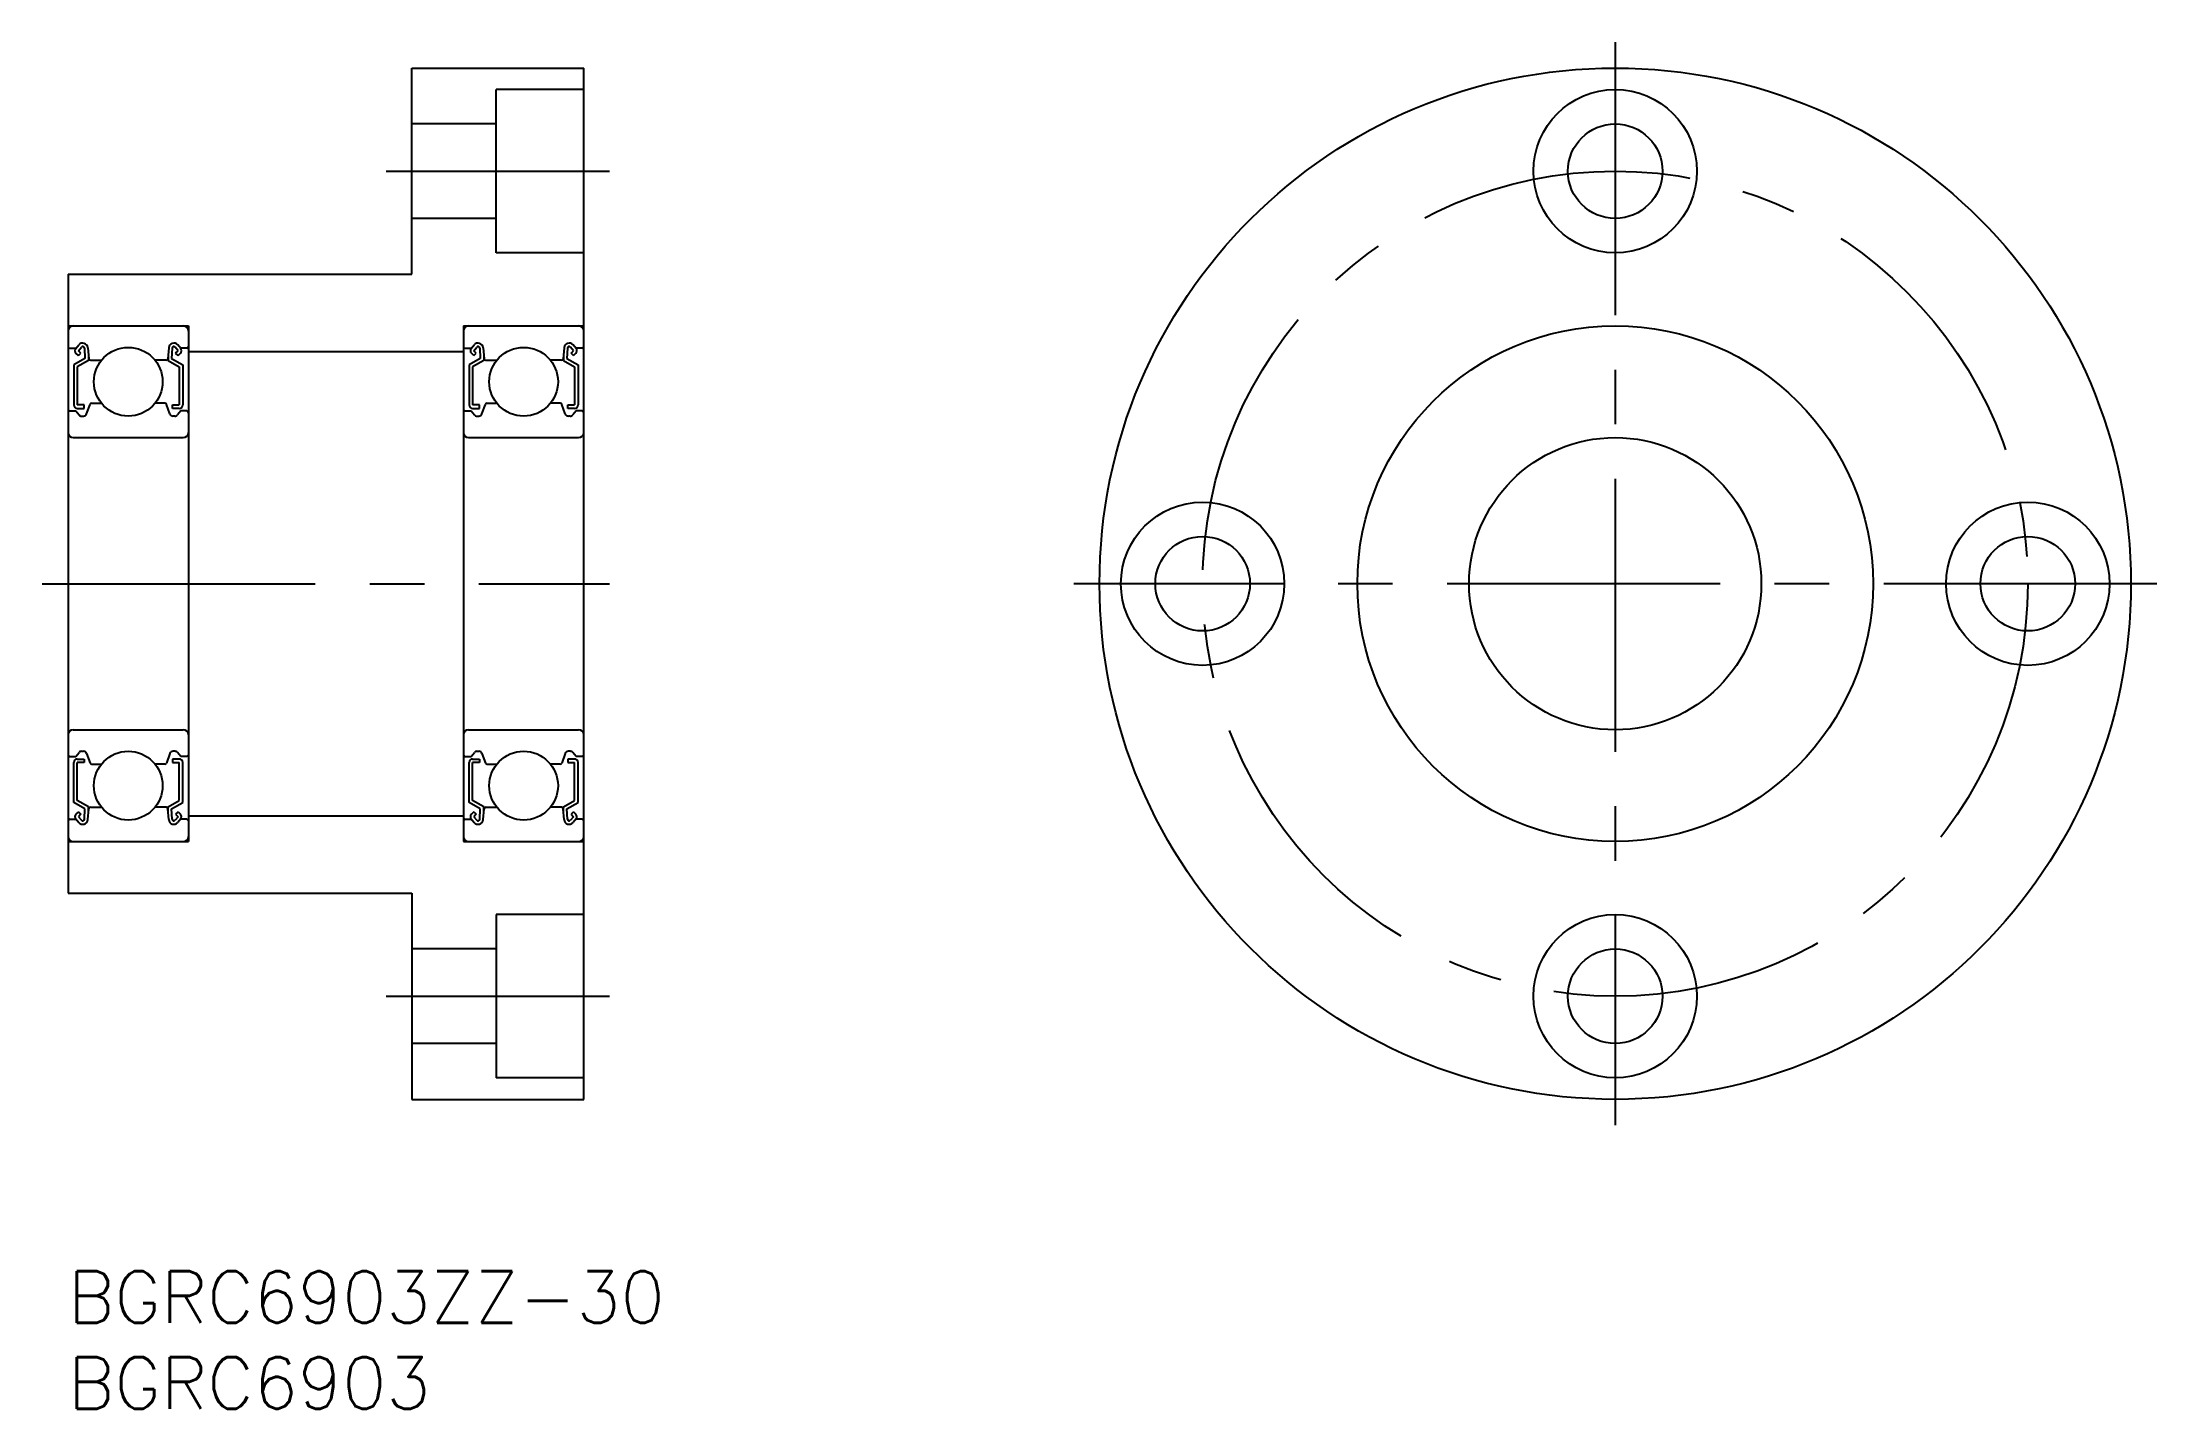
# Model space of a CAD drawing. Extents: x -1 to 121, y -8 to 71.
import ezdxf

# ---------------------------------------------------------------- set-up
doc = ezdxf.new("R2010")
doc.units = 0
doc.header["$LTSCALE"] = 0.5
doc.linetypes.add('CENTER', pattern=[50.8, 31.75, -6.35, 6.35, -6.35])
for name, color, linetype in [('MSM_CENTER', 1, 'CENTER'), ('MSM_CONTINUOUS', 7, 'CONTINUOUS'), ('MSM_PART_NUMBER', 7, 'CONTINUOUS')]:
    doc.layers.add(name, color=color, linetype=linetype)
doc.styles.get("Standard").update_dxf_attribs({"font": 'txt.shx', "height": 3, "bigfont": 'bigfont.shx'})

# ---------------------------------------------------------------- blocks, each defined once
blk = doc.blocks.new('*U2')
at = {"layer": 'MSM_PART_NUMBER'}
blk.add_text('BGRC6903ZZ-30', height=3, dxfattribs=at).set_placement((0, -3))
blk = doc.blocks.new('*U3')
at = {"layer": 'MSM_PART_NUMBER'}
blk.add_text('BGRC6903', height=3, dxfattribs=at).set_placement((0, -8))

msp = doc.modelspace()

# ---------------------------------------------------------------- linework, layer by layer
at = {"layer": 'MSM_CENTER'}
for p, q in [((90, 71.5), (90, 8.5)), ((18.5, 64), (31.5, 64)), ((-1.5, 40), (31.5, 40)), ((121.5, 40), (58.5, 40)), ((18.5, 16), (31.5, 16))]:
    msp.add_line(p, q, dxfattribs=at)
msp.add_circle((90, 40), 24, dxfattribs=at)
at = {"layer": 'MSM_CONTINUOUS'}
for p, q in [((20, 58), (20, 70)), ((20, 70), (30, 70)), ((30, 10), (30, 70)), ((30, 68.75), (24.9, 68.75)), ((24.9, 59.25), (24.9, 68.75)), ((24.9, 66.75), (20, 66.75)), ((24.9, 61.25), (20, 61.25)), ((30, 59.25), (24.9, 59.25)), ((0, 58), (20, 58)), ((0, 58), (0, 22)), ((0, 55), (7, 55)), ((7, 55), (7, 25)), ((23, 55), (23, 25)), ((23, 55), (30, 55)), ((0.1, 53.69998), (0.46001, 53.69998)), ((0.981, 53.100944), (0.331, 52.724954)), ((0.448403, 53.686079), (0.619166, 53.890586)), ((0.602, 53.27497), (0.4605, 53.41647)), ((1.181, 52.984934), (0.531, 52.609934)), ((0.602, 53.27497), (0.743, 53.41698)), ((0.602008, 53.557972), (0.772064, 53.760287)), ((0.743, 53.41698), (0.602008, 53.557972)), ((0.948467, 53.701354), (0.981, 53.100944)), ((1.148331, 53.72411), (1.202962, 53.091378)), ((1.181, 53.34598), (1.181, 52.984934)), ((1.30259, 52.99998), (1.938726, 52.99997)), ((5.69741, 52.99998), (5.061273, 52.99997)), ((5.851668, 53.72411), (5.797038, 53.091378)), ((5.819, 53.34598), (5.819, 52.984934)), ((5.819, 52.984934), (6.469, 52.609934)), ((6.051532, 53.701354), (6.019, 53.100944)), ((6.019, 53.100944), (6.669, 52.724954)), ((6.397991, 53.557972), (6.227936, 53.760287)), ((6.257, 53.41698), (6.397991, 53.557972)), ((6.398, 53.27497), (6.257, 53.41698)), ((6.551597, 53.686079), (6.380834, 53.890586)), ((6.398, 53.27497), (6.5395, 53.41647)), ((6.9, 53.69998), (6.53999, 53.69998)), ((7, 53.5), (23, 53.5)), ((23.1, 53.69998), (23.46001, 53.69998)), ((23.981, 53.100944), (23.331, 52.724954)), ((23.448403, 53.686079), (23.619166, 53.890586)), ((23.602, 53.27497), (23.4605, 53.41647)), ((24.181, 52.984934), (23.531, 52.609934)), ((23.602, 53.27497), (23.743, 53.41698)), ((23.602008, 53.557972), (23.772064, 53.760287)), ((23.743, 53.41698), (23.602008, 53.557972)), ((23.948467, 53.701354), (23.981, 53.100944)), ((24.148331, 53.72411), (24.202962, 53.091378)), ((24.181, 53.34598), (24.181, 52.984934)), ((24.30259, 52.99998), (24.938726, 52.99997)), ((28.69741, 52.99998), (28.061273, 52.99997)), ((28.851668, 53.72411), (28.797038, 53.091378)), ((28.819, 53.34598), (28.819, 52.984934)), ((28.819, 52.984934), (29.469, 52.609934)), ((29.051532, 53.701354), (29.019, 53.100944)), ((29.019, 53.100944), (29.669, 52.724954)), ((29.397991, 53.557972), (29.227936, 53.760287)), ((29.257, 53.41698), (29.397991, 53.557972)), ((29.398, 53.27497), (29.257, 53.41698)), ((29.551597, 53.686079), (29.380834, 53.890586)), ((29.398, 53.27497), (29.5395, 53.41647)), ((29.9, 53.69998), (29.53999, 53.69998)), ((0.331, 52.724954), (0.331, 50.39998)), ((0.531, 52.609934), (0.531, 50.39998)), ((6.469, 52.609934), (6.469, 50.39998)), ((6.669, 52.724954), (6.669, 50.39998)), ((23.331, 52.724954), (23.331, 50.39998)), ((23.531, 52.609934), (23.531, 50.39998)), ((29.469, 52.609934), (29.469, 50.39998)), ((29.669, 52.724954), (29.669, 50.39998)), ((1.078847, 49.881567), (1.28009, 50.434216)), ((1.374054, 50.5), (1.93875, 50.5)), ((5.625945, 50.5), (5.061249, 50.5)), ((5.921153, 49.881567), (5.719909, 50.434216)), ((24.078847, 49.881567), (24.28009, 50.434216)), ((24.374054, 50.5), (24.93875, 50.5)), ((28.625945, 50.5), (28.061249, 50.5)), ((28.921153, 49.881567), (28.719909, 50.434216)), ((0.1, 50.04999), (0.449983, 50.04999)), ((0.449983, 50.04999), (0.641553, 49.821503)), ((0.931, 50.39998), (0.531, 50.39998)), ((0.531, 50.19998), (0.931, 50.19998)), ((0.794812, 49.75), (0.890919, 49.75)), ((0.931, 50.19998), (0.931, 50.39998)), ((6.069, 50.19998), (6.069, 50.39998)), ((6.069, 50.39998), (6.469, 50.39998)), ((6.469, 50.19998), (6.069, 50.19998)), ((6.205187, 49.75), (6.109081, 49.75)), ((6.550016, 50.04999), (6.358447, 49.821503)), ((6.9, 50.04999), (6.550016, 50.04999)), ((23.1, 50.04999), (23.449983, 50.04999)), ((23.449983, 50.04999), (23.641553, 49.821503)), ((23.931, 50.39998), (23.531, 50.39998)), ((23.531, 50.19998), (23.931, 50.19998)), ((23.794812, 49.75), (23.890919, 49.75)), ((23.931, 50.19998), (23.931, 50.39998)), ((29.069, 50.19998), (29.069, 50.39998)), ((29.069, 50.39998), (29.469, 50.39998)), ((29.469, 50.19998), (29.069, 50.19998)), ((29.205187, 49.75), (29.109081, 49.75)), ((29.550016, 50.04999), (29.358447, 49.821503)), ((29.9, 50.04999), (29.550016, 50.04999)), ((0.3, 48.5), (6.7, 48.5)), ((23.3, 48.5), (29.7, 48.5)), ((0.3, 31.5), (6.7, 31.5)), ((23.3, 31.5), (29.7, 31.5)), ((0.1, 29.95001), (0.449983, 29.95001)), ((0.331, 27.275046), (0.331, 29.60002)), ((0.449983, 29.95001), (0.641553, 30.178497)), ((0.531, 29.80002), (0.931, 29.80002)), ((0.531, 27.390066), (0.531, 29.60002)), ((0.931, 29.60002), (0.531, 29.60002)), ((0.794812, 30.25), (0.890919, 30.25)), ((0.931, 29.80002), (0.931, 29.60002)), ((1.078847, 30.118433), (1.28009, 29.565783)), ((5.921153, 30.118433), (5.719909, 29.565783)), ((6.069, 29.80002), (6.069, 29.60002)), ((6.469, 29.80002), (6.069, 29.80002)), ((6.069, 29.60002), (6.469, 29.60002)), ((6.205187, 30.25), (6.109081, 30.25)), ((6.550016, 29.95001), (6.358447, 30.178497)), ((6.469, 27.390066), (6.469, 29.60002)), ((6.9, 29.95001), (6.550016, 29.95001)), ((6.669, 27.275046), (6.669, 29.60002)), ((23.1, 29.95001), (23.449983, 29.95001)), ((23.331, 27.275046), (23.331, 29.60002)), ((23.449983, 29.95001), (23.641553, 30.178497)), ((23.531, 29.80002), (23.931, 29.80002)), ((23.931, 29.60002), (23.531, 29.60002)), ((23.531, 27.390066), (23.531, 29.60002)), ((23.794812, 30.25), (23.890919, 30.25)), ((23.931, 29.80002), (23.931, 29.60002)), ((24.078847, 30.118433), (24.28009, 29.565783)), ((28.921153, 30.118433), (28.719909, 29.565783)), ((29.069, 29.80002), (29.069, 29.60002)), ((29.469, 29.80002), (29.069, 29.80002)), ((29.069, 29.60002), (29.469, 29.60002)), ((29.205187, 30.25), (29.109081, 30.25)), ((29.550016, 29.95001), (29.358447, 30.178497)), ((29.469, 27.390066), (29.469, 29.60002)), ((29.9, 29.95001), (29.550016, 29.95001)), ((29.669, 27.275046), (29.669, 29.60002)), ((1.374054, 29.5), (1.93875, 29.5)), ((5.625945, 29.5), (5.061249, 29.5)), ((24.374054, 29.5), (24.93875, 29.5)), ((28.625945, 29.5), (28.061249, 29.5)), ((0.981, 26.899056), (0.331, 27.275046)), ((1.181, 27.015066), (0.531, 27.390066)), ((5.819, 27.015066), (6.469, 27.390066)), ((6.019, 26.899056), (6.669, 27.275046)), ((23.981, 26.899056), (23.331, 27.275046)), ((24.181, 27.015066), (23.531, 27.390066)), ((28.819, 27.015066), (29.469, 27.390066)), ((29.019, 26.899056), (29.669, 27.275046)), ((0.1, 26.30002), (0.46001, 26.30002)), ((0.448403, 26.31392), (0.619166, 26.109414)), ((0.602, 26.72503), (0.4605, 26.58353)), ((0.602, 26.72503), (0.743, 26.58302)), ((0.743, 26.58302), (0.602008, 26.442028)), ((0.602008, 26.442028), (0.772064, 26.239712)), ((0.948467, 26.298646), (0.981, 26.899056)), ((1.148331, 26.275889), (1.202962, 26.908622)), ((1.181, 26.65402), (1.181, 27.015066)), ((1.30259, 27.00002), (1.938726, 27.00003)), ((1.461624, 27.000022), (1.461624, 27.000122)), ((1.620658, 27.000025), (1.620758, 27.000025)), ((5.69741, 27.00002), (5.061273, 27.00003)), ((5.851668, 26.275889), (5.797038, 26.908622)), ((5.819, 26.65402), (5.819, 27.015066)), ((6.051532, 26.298646), (6.019, 26.899056)), ((6.397991, 26.442028), (6.227936, 26.239712)), ((6.398, 26.72503), (6.257, 26.58302)), ((6.257, 26.58302), (6.397991, 26.442028)), ((6.551597, 26.31392), (6.380834, 26.109414)), ((6.398, 26.72503), (6.5395, 26.58353)), ((6.9, 26.30002), (6.53999, 26.30002)), ((7, 26.5), (23, 26.5)), ((23.1, 26.30002), (23.46001, 26.30002)), ((23.448403, 26.31392), (23.619166, 26.109414)), ((23.602, 26.72503), (23.4605, 26.58353)), ((23.602, 26.72503), (23.743, 26.58302)), ((23.743, 26.58302), (23.602008, 26.442028)), ((23.602008, 26.442028), (23.772064, 26.239712)), ((23.948467, 26.298646), (23.981, 26.899056)), ((24.148331, 26.275889), (24.202962, 26.908622)), ((24.181, 26.65402), (24.181, 27.015066)), ((24.30259, 27.00002), (24.938726, 27.00003)), ((24.461624, 27.000022), (24.461624, 27.000122)), ((24.620658, 27.000025), (24.620758, 27.000025)), ((28.69741, 27.00002), (28.061273, 27.00003)), ((28.851668, 26.275889), (28.797038, 26.908622)), ((28.819, 26.65402), (28.819, 27.015066)), ((29.051532, 26.298646), (29.019, 26.899056)), ((29.397991, 26.442028), (29.227936, 26.239712)), ((29.398, 26.72503), (29.257, 26.58302)), ((29.257, 26.58302), (29.397991, 26.442028)), ((29.551597, 26.31392), (29.380834, 26.109414)), ((29.398, 26.72503), (29.5395, 26.58353)), ((29.9, 26.30002), (29.53999, 26.30002)), ((0, 25), (7, 25)), ((23, 25), (30, 25)), ((0, 22), (20, 22)), ((20, 22), (20, 10)), ((30, 20.75), (24.9, 20.75)), ((24.9, 20.75), (24.9, 11.25)), ((24.9, 18.75), (20, 18.75)), ((24.9, 13.25), (20, 13.25)), ((30, 11.25), (24.9, 11.25)), ((20, 10), (30, 10))]:
    msp.add_line(p, q, dxfattribs=at)
for centre, radius in [((90, 40), 30), ((90, 64), 4.75), ((90, 64), 2.75), ((90, 40), 15), ((3.5, 51.75), 2), ((26.5, 51.75), 2), ((90, 40), 8.5), ((66, 40), 4.75), ((114, 40), 4.75), ((66, 40), 2.75), ((114, 40), 2.75), ((3.5, 28.25), 2), ((26.5, 28.25), 2), ((90, 16), 4.75), ((90, 16), 2.75)]:
    msp.add_circle(centre, radius, dxfattribs=at)
for centre, radius, start, end in [((0.3, 54.7), 0.3, 90, 180), ((6.7, 54.7), 0.3, 0, 90), ((23.3, 54.7), 0.3, 90, 180), ((29.7, 54.7), 0.3, 0, 90), ((0.1, 53.79998), 0.1, 180, 270), ((0.601921, 53.557891), 0.2, 140.138119, 225), ((0.849443, 53.698304), 0.3, 4.93473, 140.138119), ((0.848614, 53.695943), 0.1, 3.101461, 139.951377), ((1.302591, 53.09998), 0.1, 184.93473, 269.999099), ((5.697408, 53.09998), 0.1, 270.000901, 355.06527), ((6.150556, 53.698304), 0.3, 39.861881, 175.06527), ((6.151386, 53.695943), 0.1, 40.048623, 176.898539), ((6.398078, 53.557891), 0.2, 315, 39.861881), ((6.9, 53.79998), 0.1, 270, 0), ((23.1, 53.79998), 0.1, 180, 270), ((23.601921, 53.557891), 0.2, 140.138119, 225), ((23.849443, 53.698304), 0.3, 4.93473, 140.138119), ((23.848614, 53.695943), 0.1, 3.101461, 139.951377), ((24.302591, 53.09998), 0.1, 184.93473, 269.999099), ((28.697408, 53.09998), 0.1, 270.000901, 355.06527), ((29.150556, 53.698304), 0.3, 39.861881, 175.06527), ((29.151386, 53.695943), 0.1, 40.048623, 176.898539), ((29.398078, 53.557891), 0.2, 315, 39.861881), ((29.9, 53.79998), 0.1, 270, 0), ((1.374054, 50.4), 0.1, 90, 159.991228), ((5.625945, 50.4), 0.1, 20.008772, 90), ((24.374054, 50.4), 0.1, 90, 159.991228), ((28.625945, 50.4), 0.1, 20.008772, 90), ((0.1, 49.94999), 0.1, 90, 180), ((0.531, 50.39998), 0.2, 180, 270), ((0.794812, 49.95), 0.2, 219.977409, 270), ((0.890919, 49.95), 0.2, 270, 339.991228), ((6.109081, 49.95), 0.2, 200.008772, 270), ((6.205187, 49.95), 0.2, 270, 320.022591), ((6.469, 50.39998), 0.2, 270, 0), ((6.9, 49.94999), 0.1, 0, 90), ((23.1, 49.94999), 0.1, 90, 180), ((23.531, 50.39998), 0.2, 180, 270), ((23.794812, 49.95), 0.2, 219.977409, 270), ((23.890919, 49.95), 0.2, 270, 339.991228), ((29.109081, 49.95), 0.2, 200.008772, 270), ((29.205187, 49.95), 0.2, 270, 320.022591), ((29.469, 50.39998), 0.2, 270, 0), ((29.9, 49.94999), 0.1, 0, 90), ((0.3, 48.8), 0.3, 180, 270), ((6.7, 48.8), 0.3, 270, 0), ((23.3, 48.8), 0.3, 180, 270), ((29.7, 48.8), 0.3, 270, 0), ((0.3, 31.2), 0.3, 90, 180), ((6.7, 31.2), 0.3, 0, 90), ((23.3, 31.2), 0.3, 90, 180), ((29.7, 31.2), 0.3, 0, 90), ((0.1, 30.05001), 0.1, 180, 270), ((0.531, 29.60002), 0.2, 90, 180), ((0.794812, 30.05), 0.2, 90, 140.022591), ((0.890919, 30.05), 0.2, 20.008772, 90), ((1.374054, 29.6), 0.1, 200.008772, 270), ((5.625945, 29.6), 0.1, 270, 339.991228), ((6.109081, 30.05), 0.2, 90, 159.991228), ((6.205187, 30.05), 0.2, 39.977409, 90), ((6.469, 29.60002), 0.2, 0, 90), ((6.9, 30.05001), 0.1, 270, 0), ((23.1, 30.05001), 0.1, 180, 270), ((23.531, 29.60002), 0.2, 90, 180), ((23.794812, 30.05), 0.2, 90, 140.022591), ((23.890919, 30.05), 0.2, 20.008772, 90), ((24.374054, 29.6), 0.1, 200.008772, 270), ((28.625945, 29.6), 0.1, 270, 339.991228), ((29.109081, 30.05), 0.2, 90, 159.991228), ((29.205187, 30.05), 0.2, 39.977409, 90), ((29.469, 29.60002), 0.2, 0, 90), ((29.9, 30.05001), 0.1, 270, 0), ((0.1, 26.20002), 0.1, 90, 180), ((0.601921, 26.442108), 0.2, 135, 219.861881), ((0.849443, 26.301696), 0.3, 219.861881, 355.06527), ((0.848614, 26.304056), 0.1, 220.048623, 356.898539), ((1.302591, 26.90002), 0.1, 90.000901, 175.06527), ((5.697408, 26.90002), 0.1, 4.93473, 89.999099), ((6.150556, 26.301696), 0.3, 184.93473, 320.138119), ((6.151386, 26.304056), 0.1, 183.101461, 319.951377), ((6.398078, 26.442108), 0.2, 320.138119, 45), ((6.9, 26.20002), 0.1, 0, 90), ((23.1, 26.20002), 0.1, 90, 180), ((23.601921, 26.442108), 0.2, 135, 219.861881), ((23.849443, 26.301696), 0.3, 219.861881, 355.06527), ((23.848614, 26.304056), 0.1, 220.048623, 356.898539), ((24.302591, 26.90002), 0.1, 90.000901, 175.06527), ((28.697408, 26.90002), 0.1, 4.93473, 89.999099), ((29.150556, 26.301696), 0.3, 184.93473, 320.138119), ((29.151386, 26.304056), 0.1, 183.101461, 319.951377), ((29.398078, 26.442108), 0.2, 320.138119, 45), ((29.9, 26.20002), 0.1, 0, 90), ((0.3, 25.3), 0.3, 180, 270), ((6.7, 25.3), 0.3, 270, 0), ((23.3, 25.3), 0.3, 180, 270), ((29.7, 25.3), 0.3, 270, 0)]:
    msp.add_arc(centre, radius, start, end, dxfattribs=at)

# ---------------------------------------------------------------- block references
for name in ['*U2', '*U3']:
    msp.add_blockref(name, (0, 0), dxfattribs=at)

doc.saveas('drawing.dxf')
